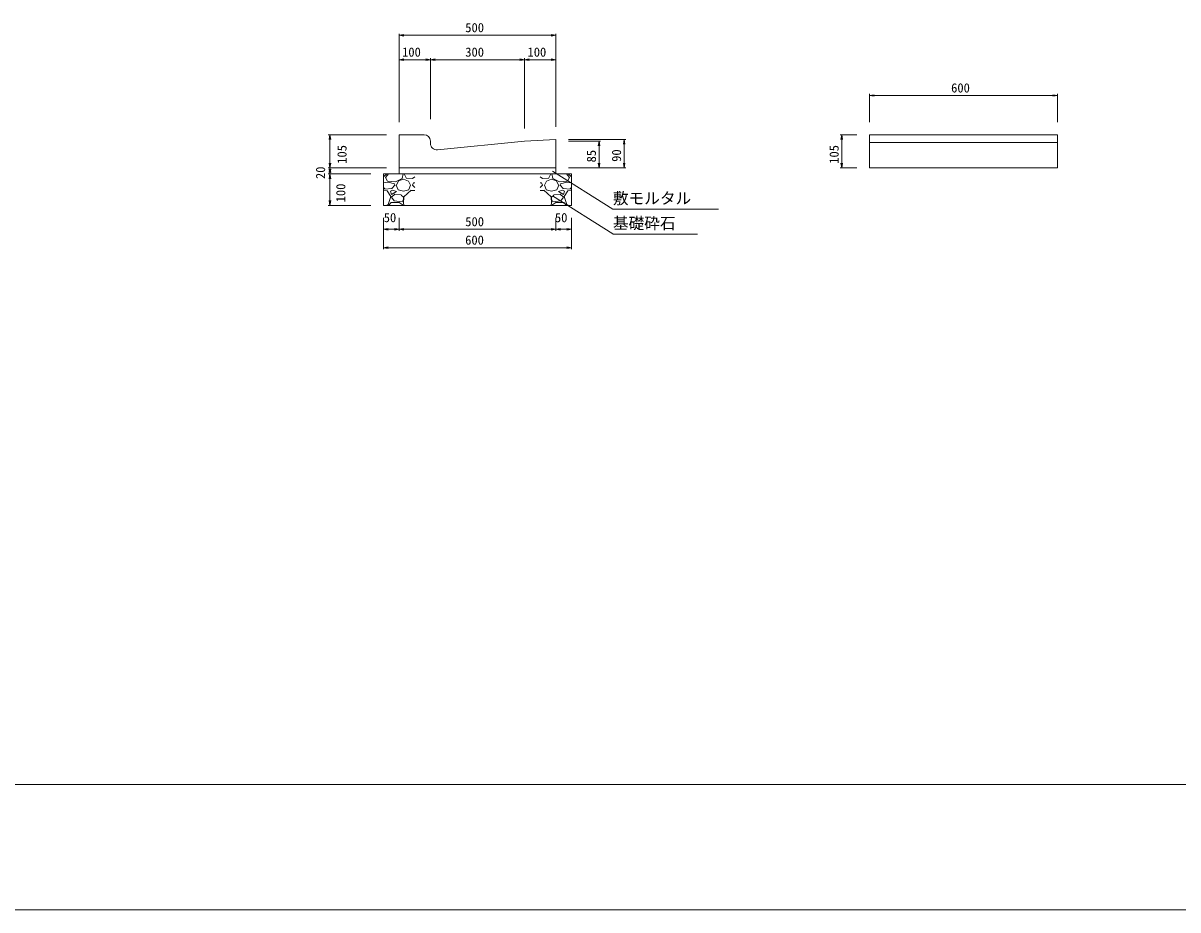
# Model space of a CAD drawing. Units: millimetres on the paper. Extents: x 0 to 841, y 0 to 594.
# Drawn here: x 472.7 to 656.8, y 0 to 141.4 of the extents above; entities that cross this region are included whole.
import ezdxf
from ezdxf.enums import TextEntityAlignment as Align

# ---------------------------------------------------------------- set-up
doc = ezdxf.new("R2010")
doc.units = ezdxf.units.MM
for name, color, linetype, lineweight in [('D-STR-DIM（寸法）', 7, 'Continuous', 18), ('D-STR-HTXT（旗揚げ）', 7, 'Continuous', 18), ('D-STR-STRn（構造物）', 7, 'Continuous', 18), ('D-STR（構造物外形線）', 1, 'Continuous', 18), ('D-TTL(外枠）', 2, 'Continuous', 18), ('DEFPOINTS_2', 8, 'Continuous', 18)]:
    doc.layers.add(name, color=color, linetype=linetype, lineweight=lineweight)
doc.layers.add('D-STR-TXT（文字）', color=7, linetype='Continuous')
doc.styles.add('ＭＳ ゴシック', font='')
doc.styles.get('ＭＳ ゴシック').set_extended_font_data('MS Gothic')

msp = doc.modelspace()

# ---------------------------------------------------------------- linework, layer by layer
at = {"layer": 'D-STR-DIM（寸法）'}
for p, q in [((532.641, 125.589), (532.641, 139.709)), ((532.641, 139.459), (533.391, 139.584)), ((532.641, 139.459), (532.741, 139.459)), ((533.391, 139.334), (532.641, 139.459)), ((557.541, 139.459), (532.741, 139.459)), ((556.891, 139.584), (557.641, 139.459)), ((557.641, 139.459), (556.891, 139.334)), ((557.641, 139.459), (557.541, 139.459)), ((557.641, 124.839), (557.641, 139.709)), ((532.641, 125.589), (532.641, 135.802)), ((532.641, 135.552), (533.391, 135.677)), ((532.641, 135.552), (532.741, 135.552)), ((533.391, 135.427), (532.641, 135.552)), ((532.741, 135.552), (537.541, 135.552)), ((536.891, 135.677), (537.641, 135.552)), ((537.641, 135.552), (536.891, 135.427)), ((537.641, 135.552), (537.541, 135.552)), ((537.641, 126.092), (537.641, 135.802)), ((537.641, 126.092), (537.641, 135.802)), ((537.641, 135.552), (538.391, 135.677)), ((537.641, 135.552), (537.741, 135.552)), ((538.391, 135.427), (537.641, 135.552)), ((552.541, 135.552), (537.741, 135.552)), ((551.891, 135.677), (552.641, 135.552)), ((552.641, 135.552), (551.891, 135.427)), ((552.641, 135.552), (552.541, 135.552)), ((552.641, 124.589), (552.641, 135.802)), ((552.641, 124.589), (552.641, 135.802)), ((552.641, 135.552), (553.391, 135.677)), ((552.641, 135.552), (552.741, 135.552)), ((553.391, 135.427), (552.641, 135.552)), ((557.541, 135.552), (552.741, 135.552)), ((556.891, 135.677), (557.641, 135.552)), ((557.641, 135.552), (556.891, 135.427)), ((557.641, 135.552), (557.541, 135.552)), ((557.641, 124.839), (557.641, 135.802)), ((607.641, 125.589), (607.641, 130.096)), ((607.641, 129.846), (608.391, 129.971)), ((607.641, 129.846), (607.741, 129.846)), ((608.391, 129.721), (607.641, 129.846)), ((637.541, 129.846), (607.741, 129.846)), ((636.891, 129.971), (637.641, 129.846)), ((637.641, 129.846), (636.891, 129.721)), ((637.641, 129.846), (637.541, 129.846)), ((637.641, 125.589), (637.641, 130.096)), ((530.641, 123.589), (521.351, 123.589)), ((521.476, 122.839), (521.601, 123.589)), ((521.601, 123.589), (521.601, 123.489)), ((521.601, 123.589), (521.726, 122.839)), ((521.601, 123.489), (521.601, 118.439)), ((605.641, 123.589), (602.98, 123.589)), ((603.105, 122.839), (603.23, 123.589)), ((603.23, 123.589), (603.23, 123.489)), ((603.23, 123.589), (603.355, 122.839)), ((603.23, 123.489), (603.23, 118.439)), ((559.641, 122.839), (568.774, 122.839)), ((559.641, 122.589), (564.774, 122.589)), ((564.399, 121.839), (564.524, 122.589)), ((564.524, 122.589), (564.524, 122.489)), ((564.524, 122.589), (564.649, 121.839)), ((564.524, 122.489), (564.524, 118.439)), ((568.399, 122.089), (568.524, 122.839)), ((568.524, 122.839), (568.524, 122.739)), ((568.524, 122.839), (568.649, 122.089)), ((568.524, 122.739), (568.524, 118.439)), ((530.641, 118.339), (521.351, 118.339)), ((530.641, 118.339), (521.351, 118.339)), ((521.601, 118.339), (521.476, 119.089)), ((521.476, 117.589), (521.601, 118.339)), ((521.601, 117.339), (521.476, 118.089)), ((521.726, 119.089), (521.601, 118.339)), ((521.601, 118.339), (521.601, 118.439)), ((521.601, 118.339), (521.601, 118.239)), ((521.601, 118.339), (521.726, 117.589)), ((521.601, 118.239), (521.601, 117.439)), ((521.726, 118.089), (521.601, 117.339)), ((559.641, 118.339), (564.774, 118.339)), ((559.641, 118.339), (568.774, 118.339)), ((564.524, 118.339), (564.399, 119.089)), ((564.649, 119.089), (564.524, 118.339)), ((564.524, 118.339), (564.524, 118.439)), ((568.524, 118.339), (568.399, 119.089)), ((568.649, 119.089), (568.524, 118.339)), ((568.524, 118.339), (568.524, 118.439)), ((605.641, 118.339), (602.98, 118.339)), ((603.23, 118.339), (603.105, 119.089)), ((603.355, 119.089), (603.23, 118.339)), ((603.23, 118.339), (603.23, 118.439)), ((528.141, 117.339), (521.351, 117.339)), ((528.141, 117.339), (521.351, 117.339)), ((521.476, 116.589), (521.601, 117.339)), ((521.601, 117.339), (521.601, 117.439)), ((521.601, 117.339), (521.601, 117.239)), ((521.601, 117.339), (521.726, 116.589)), ((521.601, 117.239), (521.601, 112.439)), ((521.601, 112.339), (521.476, 113.089)), ((521.726, 113.089), (521.601, 112.339)), ((521.601, 112.339), (521.601, 112.439)), ((528.141, 112.339), (521.351, 112.339)), ((530.141, 110.339), (530.141, 108.268)), ((530.141, 110.339), (530.141, 105.33)), ((532.641, 110.339), (532.641, 108.268)), ((532.641, 110.339), (532.641, 108.268)), ((557.641, 110.339), (557.641, 108.268)), ((557.641, 110.339), (557.641, 108.268)), ((560.141, 110.339), (560.141, 108.268)), ((560.141, 110.339), (560.141, 105.33)), ((530.141, 108.518), (530.891, 108.643)), ((530.141, 108.518), (530.241, 108.518)), ((530.891, 108.393), (530.141, 108.518)), ((532.541, 108.518), (530.241, 108.518)), ((531.891, 108.643), (532.641, 108.518)), ((532.641, 108.518), (531.891, 108.393)), ((532.641, 108.518), (532.541, 108.518)), ((532.641, 108.518), (533.391, 108.643)), ((532.641, 108.518), (532.741, 108.518)), ((533.391, 108.393), (532.641, 108.518)), ((557.541, 108.518), (532.741, 108.518)), ((556.891, 108.643), (557.641, 108.518)), ((557.641, 108.518), (556.891, 108.393)), ((557.641, 108.518), (557.541, 108.518)), ((557.641, 108.518), (558.391, 108.643)), ((557.641, 108.518), (557.741, 108.518)), ((558.391, 108.393), (557.641, 108.518)), ((557.741, 108.518), (560.041, 108.518)), ((559.391, 108.643), (560.141, 108.518)), ((560.141, 108.518), (559.391, 108.393)), ((560.141, 108.518), (560.041, 108.518)), ((530.141, 105.58), (530.891, 105.705)), ((530.141, 105.58), (530.241, 105.58)), ((530.891, 105.455), (530.141, 105.58)), ((560.041, 105.58), (530.241, 105.58)), ((559.391, 105.705), (560.141, 105.58)), ((560.141, 105.58), (559.391, 105.455)), ((560.141, 105.58), (560.041, 105.58))]:
    msp.add_line(p, q, dxfattribs=at)
at = {"layer": 'D-STR-HTXT（旗揚げ）'}
for p, q in [((557.085, 117.804), (566.731, 111.744)), ((557.085, 113.841), (566.731, 107.78)), ((583.587, 111.744), (566.731, 111.744)), ((580.205, 107.767), (566.731, 107.767))]:
    msp.add_line(p, q, dxfattribs=at)
at = {"layer": 'D-STR-STRn（構造物）'}
for p, q in [((532.641, 118.339), (532.641, 117.339)), ((557.641, 118.339), (557.641, 117.339)), ((532.641, 117.339), (530.141, 117.339)), ((530.141, 117.339), (530.141, 112.339)), ((530.141, 116.904), (530.704, 117.339)), ((530.904, 116.031), (530.141, 115.951)), ((530.449, 116.787), (530.946, 117.339)), ((530.809, 116.184), (530.459, 116.784)), ((532.046, 116.097), (530.796, 116.197)), ((531.898, 115.79), (530.898, 116.04)), ((533.102, 116.633), (532.052, 116.083)), ((532.248, 115.537), (532.548, 116.237)), ((532.55, 116.237), (533.35, 116.487)), ((557.825, 117.339), (532.641, 117.339)), ((533.301, 117.337), (533.101, 116.637)), ((533.348, 116.487), (534.148, 116.187)), ((533.471, 117.339), (533.741, 116.699)), ((533.746, 116.684), (534.796, 116.634)), ((534.15, 116.185), (534.45, 115.535)), ((534.8, 116.641), (535.141, 116.904)), ((555.482, 116.641), (555.141, 116.904)), ((556.535, 116.684), (555.485, 116.634)), ((556.131, 116.185), (555.831, 115.535)), ((556.934, 116.487), (556.134, 116.187)), ((556.81, 117.339), (556.54, 116.699)), ((557.731, 116.237), (556.931, 116.487)), ((556.98, 117.337), (557.18, 116.637)), ((557.179, 116.633), (558.229, 116.083)), ((557.641, 117.339), (560.141, 117.339)), ((558.033, 115.537), (557.733, 116.237)), ((558.235, 116.097), (559.485, 116.197)), ((558.384, 115.79), (559.384, 116.04)), ((559.832, 116.787), (559.335, 117.339)), ((559.378, 116.031), (560.141, 115.951)), ((559.472, 116.184), (559.822, 116.784)), ((560.141, 116.904), (559.578, 117.339)), ((560.141, 117.339), (560.141, 112.339)), ((530.348, 114.953), (530.141, 115.179)), ((530.751, 114.632), (530.141, 114.683)), ((531.496, 115.04), (530.346, 114.94)), ((531.31, 113.74), (530.76, 114.64)), ((531.247, 114.587), (531.447, 114.087)), ((531.599, 114.735), (531.249, 114.585)), ((531.448, 114.088), (532.198, 114.538)), ((531.949, 115.537), (531.499, 115.037)), ((532.201, 114.538), (531.601, 114.738)), ((531.95, 115.534), (531.9, 115.784)), ((532.195, 115.538), (532.495, 114.838)), ((532.495, 114.833), (533.345, 114.583)), ((533.352, 114.584), (534.202, 114.834)), ((534.55, 114.737), (533.4, 113.687)), ((534.198, 114.839), (534.448, 115.539)), ((535.141, 114.683), (534.551, 114.732)), ((534.798, 115.538), (534.948, 115.938)), ((535.141, 115.179), (534.798, 115.553)), ((535.141, 115.951), (534.954, 115.931)), ((555.141, 115.951), (555.328, 115.931)), ((555.141, 115.179), (555.484, 115.553)), ((555.141, 114.683), (555.731, 114.732)), ((555.483, 115.538), (555.333, 115.938)), ((555.731, 114.737), (556.881, 113.687)), ((556.084, 114.839), (555.834, 115.539)), ((556.929, 114.584), (556.079, 114.834)), ((557.786, 114.833), (556.936, 114.583)), ((558.086, 115.538), (557.786, 114.838)), ((558.08, 114.538), (558.68, 114.738)), ((558.834, 114.088), (558.084, 114.538)), ((558.331, 115.534), (558.381, 115.784)), ((558.332, 115.537), (558.782, 115.037)), ((558.683, 114.735), (559.033, 114.585)), ((558.785, 115.04), (559.935, 114.94)), ((559.034, 114.587), (558.834, 114.087)), ((558.971, 113.74), (559.521, 114.64)), ((559.531, 114.632), (560.141, 114.683)), ((559.934, 114.953), (560.141, 115.179)), ((530.704, 112.339), (530.9, 112.491)), ((530.9, 112.485), (531.3, 113.735)), ((530.946, 112.339), (531.349, 112.787)), ((531.349, 112.787), (532.649, 112.787)), ((531.448, 113.639), (531.848, 113.039)), ((531.949, 114.137), (531.449, 113.637)), ((531.851, 113.035), (533.101, 112.885)), ((532.955, 113.99), (531.955, 114.14)), ((532.648, 112.798), (533.298, 112.348)), ((533.36, 113.627), (532.96, 113.977)), ((533.101, 112.888), (533.351, 113.338)), ((533.341, 112.649), (533.471, 112.339)), ((533.397, 113.689), (533.347, 112.639)), ((533.349, 113.337), (533.349, 113.637)), ((556.94, 112.649), (556.81, 112.339)), ((556.884, 113.689), (556.934, 112.639)), ((556.921, 113.627), (557.321, 113.977)), ((557.181, 112.888), (556.931, 113.338)), ((556.932, 113.337), (556.932, 113.637)), ((557.634, 112.798), (556.984, 112.348)), ((558.43, 113.035), (557.18, 112.885)), ((557.326, 113.99), (558.326, 114.14)), ((558.932, 112.787), (557.632, 112.787)), ((558.332, 114.137), (558.832, 113.637)), ((558.834, 113.639), (558.434, 113.039)), ((559.335, 112.339), (558.932, 112.787)), ((559.381, 112.485), (558.981, 113.735)), ((559.578, 112.339), (559.382, 112.491)), ((530.141, 112.339), (560.141, 112.339))]:
    msp.add_line(p, q, dxfattribs=at)
at = {"layer": 'D-STR（構造物外形線）'}
for p, q in [((532.641, 123.589), (532.641, 118.339)), ((532.641, 123.589), (536.641, 123.589)), ((607.641, 123.589), (607.641, 118.339)), ((607.641, 123.589), (637.641, 123.589)), ((637.641, 123.589), (637.641, 118.339)), ((537.641, 122.194), (537.641, 122.592)), ((538.74, 121.199), (552.641, 122.589)), ((552.641, 122.589), (557.641, 122.839)), ((557.641, 122.839), (557.641, 118.339)), ((607.641, 122.339), (637.641, 122.339)), ((557.641, 118.339), (532.641, 118.339)), ((607.641, 118.339), (637.641, 118.339))]:
    msp.add_line(p, q, dxfattribs=at)
for centre, start, end in [((536.641, 122.589), 0, 90), ((538.641, 122.194), 180, 275.7106)]:
    msp.add_arc(centre, 1, start, end, dxfattribs=at)
at = {"layer": 'D-TTL(外枠）'}
msp.add_line((818, 20), (23, 20), dxfattribs=at)
at = {"layer": 'DEFPOINTS_2'}
msp.add_line((0, 0), (841, 0), dxfattribs=at)

# ---------------------------------------------------------------- texts
at = {"layer": 'D-STR-DIM（寸法）', "style": 'ＭＳ ゴシック'}
for s, p in [('500', (543.186, 139.509)), ('100', (533.115, 135.602)), ('300', (543.186, 135.602)), ('100', (553.115, 135.602)), ('600', (620.671, 129.896)), ('50', (530.188, 109.214)), ('50', (557.484, 109.214)), ('500', (543.186, 108.568)), ('600', (543.171, 105.63))]:
    msp.add_text(s, height=1.466, dxfattribs=at).set_placement(p, align=Align.BOTTOM_LEFT)
for s, p in [('105', (524.696, 118.964)), ('105', (603.18, 118.964)), ('85', (564.474, 119.185)), ('90', (568.474, 119.274)), ('20', (521.276, 116.53)), ('100', (524.504, 112.814))]:
    msp.add_text(s, height=1.466, rotation=90, dxfattribs=at).set_placement(p, align=Align.BOTTOM_LEFT)
at = {"layer": 'D-STR-TXT（文字）', "style": 'ＭＳ ゴシック'}
for s, p in [('敷モルタル', (566.731, 111.996)), ('基礎砕石', (566.731, 108.019))]:
    msp.add_text(s, height=1.833, dxfattribs=at).set_placement(p, align=Align.BOTTOM_LEFT)

doc.saveas('drawing.dxf')
